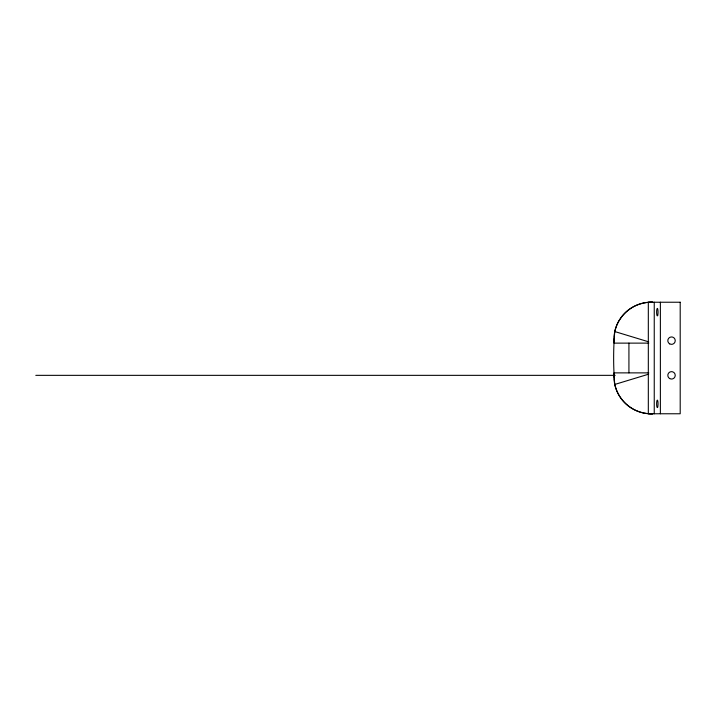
<?xml version="1.0" encoding="UTF-8"?>
<svg xmlns="http://www.w3.org/2000/svg" width="716" height="716" viewBox="0 0 716 716"><rect width="100%" height="100%" fill="white"/><g stroke="black" fill="none" stroke-linecap="round" stroke-linejoin="round"><path stroke-width="1.07" d="M613.979 378.666A37.527 37.527 0 0 0 652.938 413.767A37.858 37.527 -42.5 0 1 614.749 384.456C613.272 366.959 613.272 349.041 614.749 331.544A37.858 37.527 43.4 0 1 652.938 302.233A37.527 37.527 0 0 0 621.864 316.624L619.009 320.822A37.527 37.527 0 0 0 613.979 337.334M614.749 384.456L648.696 374.155M648.794 343.125L614.06 343.125A37.527 37.527 0 0 1 613.925 338.292M648.794 372.875L614.06 372.875A37.527 37.527 0 0 0 613.925 377.708M35.8 375.345L615.151 375.345M614.749 331.544L648.696 341.845M660.376 302.233L660.376 413.767M654.245 302.233L654.245 413.767M628.925 343.125L628.925 372.875M680.2 302.233L648.32 302.233L648.32 413.767L680.2 413.767L680.2 302.233M657.691 315.371A3.714 0.707 -90 0 0 657.691 308.927A3.714 0.707 -90 0 0 656.626 312.149A3.714 0.707 -90 0 0 657.691 315.371M657.691 407.073A3.714 0.707 -90 0 0 657.691 400.629A3.714 0.707 -90 0 0 656.626 403.851A3.714 0.707 -90 0 0 657.691 407.073M669.666 378.567A3.714 3.714 0 0 0 675.242 375.345A3.714 3.714 0 0 0 669.666 372.132A3.714 3.714 0 0 0 669.666 378.567M669.666 343.868A3.714 3.714 0 0 0 675.242 340.655A3.714 3.714 0 0 0 669.666 337.433A3.714 3.714 0 0 0 669.666 343.868"/></g></svg>
